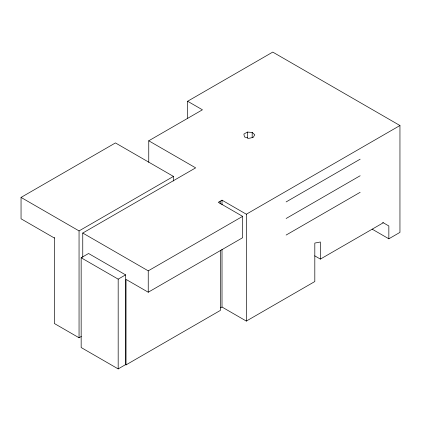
<?xml version="1.0" encoding="UTF-8"?>
<svg xmlns="http://www.w3.org/2000/svg" width="421" height="421" viewBox="0 0 421 421"><rect width="100%" height="100%" fill="white"/><g stroke="black" fill="none" stroke-linecap="round" stroke-linejoin="round"><path stroke-width="0.63" d="M54.367 238.028L21.05 218.794L21.05 197.417L115.443 142.924L173.447 176.41L173.447 181.004M187.624 118.201L187.624 101.251L272.761 52.093L399.95 125.526L399.95 232.387L388.846 238.796L372.18 229.171M148.755 162.301L148.755 140.788L202.433 109.797L187.624 101.251M247.338 132.089L243.885 134.083L244.433 136.883L248.564 138.383L253.168 137.451L254.784 134.794L252.184 132.404L247.338 132.089L247.338 138.009M21.05 197.417L79.053 230.908L173.447 176.41M82.758 257.299L82.758 233.045L195.654 167.863L148.755 140.788M81.164 257.773L88.568 253.5L125.584 274.871L125.584 364.628L118.18 368.907L81.164 347.536L81.164 257.773L118.18 279.144L125.584 274.871M399.95 125.526L246.332 214.215L222.014 200.175L218.31 202.312L242.633 216.357L242.633 237.728L148.239 292.221L126.026 279.402L126.026 364.886L125.584 364.628M82.758 233.045L148.239 270.85L242.633 216.357M286.122 201.927L360.155 159.185M54.367 237.428L54.367 323.512L79.053 337.768L81.306 336.463M286.122 218.494L360.155 175.752M286.122 235.055L360.155 192.313M220.625 307.835L222.014 307.035L246.332 321.076L314.813 281.538L314.813 243.07L320.365 242.001L320.365 259.099L314.719 255.836M126.026 364.886L220.42 310.388L220.42 250.548M320.365 259.099L383.294 222.767M382.636 222.388L388.846 225.972L388.846 238.796M252.184 132.404L252.184 137.667M246.332 214.215L246.332 321.076M222.014 200.175L222.014 204.764M222.014 249.343L222.014 307.035M220.162 201.243L220.162 203.869M148.239 270.85L148.239 292.221M118.18 279.144L118.18 368.907M79.053 230.908L79.053 337.768"/></g></svg>
